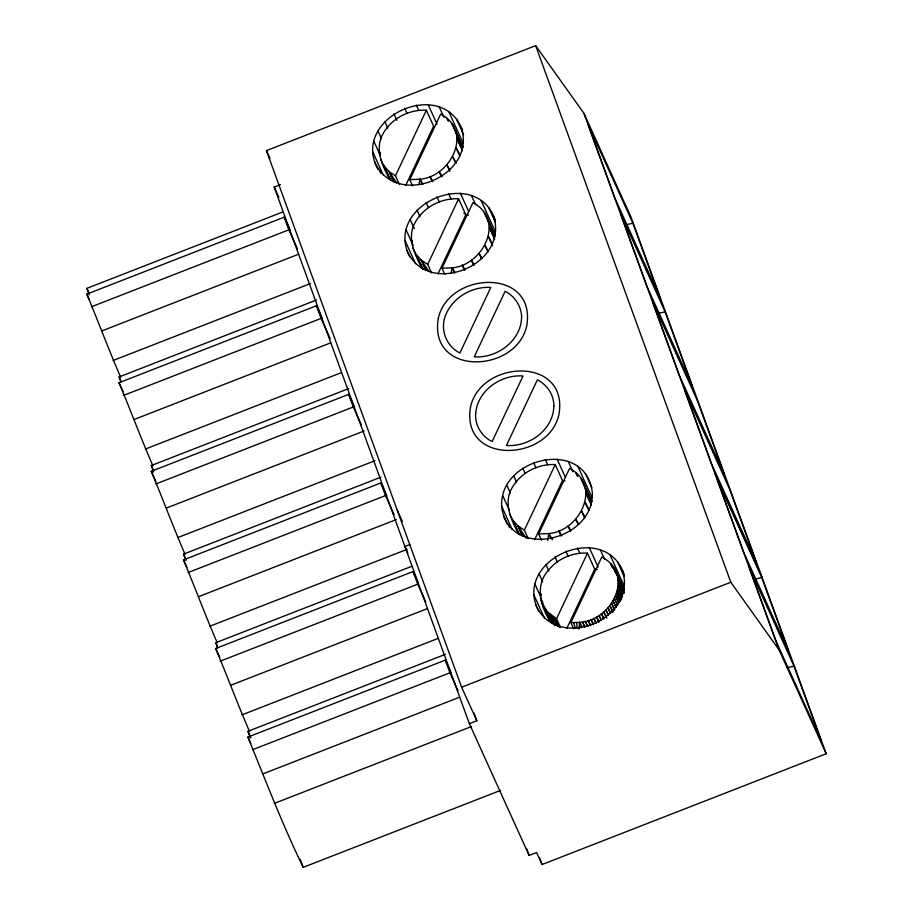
<?xml version="1.0" encoding="UTF-8"?>
<svg xmlns="http://www.w3.org/2000/svg" width="913" height="913" viewBox="0 0 913 913"><rect width="100%" height="100%" fill="white"/><g stroke="black" fill="none" stroke-linecap="round" stroke-linejoin="round"><path stroke-width="1.37" d="M578.968 629.137L579.55 622.381C611.162 621.228 635.813 574.551 601.781 557.056L570.887 622.62L573.672 628.772M378.233 169.635C349.017 118.416 442.52 75.288 462.629 130.639M409.869 256.93C382.467 205.048 476.928 164.317 495.428 220.524M501.614 506.144C499.388 457.071 585.872 437.658 592.297 492.472C594.523 541.557 508.039 560.97 501.614 506.144L512.193 529.472M538.75 611.288C511.348 559.418 605.81 518.675 624.309 574.882M418.953 184.7L419.912 179.222C450.965 176.802 473.63 131.198 440.682 114.102L409.789 179.678L412.573 185.818M451.17 273.284L452.129 267.817C483.182 265.386 505.848 219.782 472.9 202.686L442.006 268.262L444.802 274.414M547.595 540.428L548.793 533.58C579.846 531.161 602.512 485.556 569.564 468.46L538.67 534.037L541.455 540.176M399.369 184.403L395.466 175.798L426.36 110.222C409.264 109.309 392.099 118.165 383.426 133.024C374.262 148.077 381.919 165.139 389.509 178.971M405.749 185.35L433.607 126.199L426.36 110.222M431.587 272.987L427.695 264.393L458.588 198.817C441.481 197.904 424.317 206.76 415.643 221.619C406.148 237.163 414.707 254.601 422.32 268.856M437.966 273.934L465.835 214.795L458.588 198.817M528.25 538.761L524.347 530.156L555.241 464.591C538.134 463.667 520.981 472.523 512.307 487.382C503.131 502.435 510.789 519.497 518.39 533.329M534.619 539.709L562.488 480.558L555.241 464.591M560.468 627.357L556.565 618.752L587.458 553.175C572.759 552.148 557.775 558.71 548.473 570.134C534.801 585.461 540.256 606.061 550.471 621.73M566.847 628.292L594.705 569.153L587.458 553.175M469.35 723.667L476.826 720.745L461.613 687.204L266.448 150.599L535.646 45.65L583.932 113.303L631.031 217.146L826.197 753.75L542.048 864.531L536.616 852.548L529.141 855.458L469.35 723.667L274.197 187.062L280.428 184.631M89.212 294.831L86.861 288.36L282.939 211.919M120.63 377.115C108.704 349.725 98.342 321.696 86.803 294.134L284.217 217.18L290.037 230.03M91.414 306.791L288.816 229.836L297.444 248.861M102.279 330.757L298.357 254.316M113.098 360.498L310.5 283.532M120.961 382.125L119.078 376.955L316.48 299.989M152.848 465.698C140.922 438.308 130.559 410.279 119.021 382.73L316.434 305.764L322.266 318.614M123.632 395.386L321.034 318.42L330.221 338.677M134.496 419.352L330.574 342.9M145.315 449.093L341.394 372.641M153.646 472.01L151.296 465.539L348.709 388.573M185.077 554.294C173.15 526.904 162.776 498.875 151.25 471.313L348.652 394.359L354.484 407.209M155.849 483.97L353.251 407.015L361.32 424.807M166.714 507.936L364.127 430.97M177.533 537.677L374.935 460.711M185.875 560.593L183.513 554.134L380.926 477.168M217.294 642.878C205.368 615.488 194.994 587.458 183.467 559.909L380.869 482.943L386.701 495.805M188.067 572.565L385.469 495.599L394.108 514.624M198.943 596.531L396.345 519.565M409.903 544.536L404.916 546.488L407.849 552.947M209.75 626.272L407.164 549.306M217.614 647.888L215.742 642.718L411.82 566.277M249.511 731.473C237.585 704.083 227.211 676.054 215.685 648.504L413.087 571.538L417.8 581.923M220.284 661.149L417.698 584.194L425.766 601.987M231.16 685.115L427.238 608.674M241.979 714.856L438.057 638.415M250.31 737.772L247.959 731.313L445.361 654.347M500.586 790.384L303.184 867.35C282.539 824.827 265.717 780.752 247.902 737.088L445.304 660.122L451.136 672.984M252.502 749.744L449.915 672.778L457.984 690.57M461.613 687.204L730.799 582.254L779.086 649.908L826.197 753.75M263.378 773.71L459.456 697.258M274.197 803.451L471.599 726.486M626.113 224.746L632.892 223.229L659.62 296.736L615.008 198.383L588.28 124.887L632.892 223.229M658.341 313.33L665.109 311.824L691.837 385.32L647.226 286.979L620.498 213.471L665.109 311.824M754.994 579.104L761.773 577.598L788.501 651.095L743.89 552.742L717.15 479.245L761.773 577.598M787.211 667.7L793.99 666.182L820.719 739.69L776.107 641.337L749.379 567.829L793.99 666.182M570.887 622.62L579.55 622.381L582.049 627.436M409.789 179.678L419.912 179.222L422.879 184.027M442.006 268.262L452.129 267.817L455.096 272.622M538.67 534.037L548.793 533.58L552.502 539.594M468.358 215.137L465.835 214.795L463.793 212.969M562.488 480.558L565.01 480.911M594.705 569.153L597.228 569.495M542.858 605.022L547.492 611.893L556.565 618.752M380.687 159.524L384.076 166.04L389.086 171.553L395.466 175.798M412.904 248.119L416.294 254.636L421.304 260.148L427.695 264.393M509.568 513.882L512.958 520.399L517.956 525.911L524.347 530.156M374.707 161.863C395.318 209.716 476.848 176.494 461.442 128.037M554.613 625.405L549.478 613.878L558.242 626.615M392.944 180.751L389.086 171.553L396.653 182.794M425.161 269.335L421.304 260.148L428.882 271.378M521.825 535.109L517.956 525.911L526.287 538.271M551.657 615.693L558.494 626.398M432.933 181.288L429.909 176.46L432.237 181.653M465.151 269.883L462.126 265.055L464.455 270.248M561.815 535.646L558.79 530.818L561.118 536.022M442.086 176.357L439.107 171.576L441.447 176.78M474.315 264.953L471.325 260.171L473.664 265.363M570.967 530.715L567.989 525.934L570.317 531.138M449.847 169.761L446.891 164.899L449.812 171.393M482.064 258.356L479.108 253.483L481.448 258.687M578.716 524.119L575.772 519.257L578.112 524.45M456.26 162.993L452.734 156.876L455.667 163.37M488.489 251.589L484.951 245.46L487.884 251.954M585.142 517.351L581.604 511.234L584.537 517.728M554.031 617.325L559.623 627.265M406.924 250.447C427.535 298.3 509.077 265.09 493.671 216.632M535.805 604.805C556.416 652.658 637.947 619.448 622.54 570.99M460.243 155.507L456.238 148.043L459.764 155.838M492.461 244.102L488.455 236.638L492.564 245.723M589.125 509.865L585.107 502.412L588.634 510.196M606.871 618.169L603.744 611.858L606.084 617.062M603.927 618.74L601.416 613.673L603.755 618.877M601.484 620.418L598.962 615.351L601.302 620.543M598.928 621.947L596.406 616.868L598.734 622.061M596.28 623.317L593.747 618.227L596.075 623.419M593.541 624.515L591.008 619.413L593.336 624.606M590.688 625.451L588.2 620.429L590.528 625.622M610.466 612.885L607.99 607.853L610.329 613.045M608.435 614.963L605.935 609.918L608.275 615.111M587.846 626.295L585.347 621.262L587.675 626.455M584.959 626.969L582.46 621.913L584.788 627.105M612.965 611.95L609.873 605.673L612.806 612.167M462.183 149.23L457.162 139.016L462.457 150.679M494.401 237.825L489.391 227.599L494.675 239.274M591.053 503.588L586.043 493.374L591.339 505.049M614.723 609.793L611.596 603.39L614.517 609.895M615.624 606.141L613.125 601.039L616.058 607.533M617.576 604.977L614.483 598.597L617.416 605.091M448.306 120.904L447.073 118.348L448.18 120.915M577.803 476.552L575.955 472.706L577.062 475.274M618.717 602.477L615.636 596.109L618.569 602.603M620.269 601.211L616.583 593.564L620.11 601.359M621.593 599.909L617.336 590.996L620.851 598.791M622.107 597.319L617.861 588.406L621.981 597.49M389.086 171.553L393.96 181.813M421.304 260.148L426.177 270.408M517.956 525.911L522.841 536.171M622.392 594.728L618.192 585.815L622.301 594.899M623.065 593.427L618.295 583.236L622.997 593.621M624.115 593.416L618.181 580.691L623.476 592.366M549.478 613.878L554.83 625.473M552.867 623.533L547.492 611.893L552.673 623.431M462.617 146.799L452.083 123.86L460.232 142.04M494.253 234.116L484.301 212.444L494.207 234.515M590.905 499.89L580.953 478.218L590.859 500.29M551.589 622.495L545.712 609.747L551.509 622.598M390.604 180.272L384.076 166.04L389.862 178.994M422.822 268.867L416.294 254.636L422.662 268.879M519.474 534.641L512.958 520.399L518.744 533.352M544.171 607.453L551.212 622.803L541.786 602.477L550.607 621.924M624.115 589.912L616.56 573.33L623.613 588.874M616.149 573.752L612.634 566.06L615.522 572.531M617.896 577.609L619.071 580.177M714.651 472.729L761.75 576.571M456.511 119.124L463.564 134.668M448.968 111.957L463.074 143.067M455.461 130.376L463.108 147.221M488.729 207.708L495.2 221.962M439.301 107.038L444.015 117.412M481.185 200.552L495.291 231.651M487.679 218.96L495.325 235.816M471.53 195.633L475.639 204.706M428.197 104.71L437.019 124.157M460.426 193.305L468.654 211.451M585.393 473.482L591.864 487.736M416.408 105.121L418.759 110.302M577.838 466.315L591.955 497.425M584.343 484.735L591.989 501.579M617.61 562.066L624.081 576.331M448.625 193.716L450.976 198.897M568.183 461.407L572.885 471.77M610.055 554.91L624.172 586.009M623.602 588.645L615.499 570.785L623.602 588.737M623.784 589.981L614.187 568.354L623.431 588.965M404.733 108.248L407.084 113.429M617.85 578.18L624.321 592.434M600.4 549.991L604.52 559.064M557.078 459.068L565.307 477.214M436.95 196.843L439.301 202.024M393.96 113.874L396.904 120.356M589.296 547.663L598.118 567.099M545.289 459.479L547.64 464.671M426.177 202.469L428.528 207.65M384.829 121.623L387.774 128.105M577.507 548.074L579.858 553.255M533.603 462.606L535.954 467.798M417.047 210.207L419.991 216.689M377.971 130.958L381.497 138.73M565.832 551.201L568.183 556.382M380.162 153.475L378.986 150.885L380.105 153.51M410.188 219.542L414.308 228.615M522.841 468.232L525.192 473.425M373.839 141.241L380.31 155.495M372.732 151.786L383.312 175.113M412.379 242.071L411.204 239.48L412.322 242.105M555.058 556.827L557.409 562.009M379.637 170.777L380.812 173.379M406.068 229.836L413.121 245.392M513.711 475.981L516.655 482.463M404.95 240.37L415.529 263.709M545.928 564.576L548.873 571.047M506.852 485.317L510.378 493.088M539.069 573.9L542.596 581.684M502.721 495.599L509.192 509.865M508.518 525.146L509.694 527.737M534.938 584.194L540.816 597.159M503.588 516.222L507.114 523.994M540.496 597.627L542.847 602.808M541.032 600.081L551.03 622.118M533.831 594.74L544.41 618.067M266.448 150.599L269.963 158.337M274.197 187.062L278.887 197.402M397.166 510.025L402.439 521.631M86.861 288.36L89.177 293.472M86.803 294.134L89.097 299.179M119.078 376.955L120.824 380.789M119.021 382.73L123.027 391.551M151.296 465.539L153.612 470.651M151.25 471.313L155.826 481.402M183.513 554.134L185.841 559.247M183.467 559.909L186.903 567.475M215.742 642.718L217.477 646.552M215.685 648.504L219.691 657.326M247.959 731.313L250.858 737.704M247.902 737.088L250.767 743.399M419.912 179.222L422.228 184.415M452.129 267.817L454.457 272.998M548.793 533.58L551.11 538.773M579.55 622.381L581.878 627.573M617.827 577.701L618.991 580.291M583.932 113.303L779.086 649.908M535.646 45.65L730.799 582.254M539.629 857.866L542.048 864.531M526.71 848.805L529.141 855.458M473.927 712.756L476.826 720.745M284.217 217.18L288.816 229.836M316.434 305.764L321.034 318.42M348.652 394.359L353.251 407.015M380.869 482.943L385.469 495.599M413.087 571.538L417.698 584.194M445.304 660.122L449.915 672.778M300.263 859.338L303.184 867.35M573.752 622.734L575.213 628.018M576.651 622.655L577.142 627.973M475.719 412.802C474.498 424.636 481.471 436.46 492.13 441.572L523.023 375.996C501.248 374.273 477.921 390.285 475.719 412.802M553.849 406.057C553.461 429.738 529.026 447.313 506.453 445.441L537.346 379.876C547.172 384.635 554.02 395.055 553.849 406.057M444.357 319.036C440.979 332.343 447.507 346.951 459.912 352.977L490.806 287.412C470.617 286.214 449.858 299.156 444.357 319.036M521.608 316.195C521.837 340.412 497.265 358.478 474.224 356.857L505.129 291.281C514.533 296.074 520.981 305.604 521.608 316.195M438.286 318.42C428.471 376.658 516.279 373.485 526.744 325.838C536.559 267.6 448.751 270.773 438.286 318.42M470.503 407.015C460.688 465.253 548.496 462.069 558.973 414.434C568.788 356.184 480.968 359.368 470.503 407.015M612.623 567.772L610.865 563.914L612.6 567.806M697.327 400.419L652.715 302.066L679.443 375.563L724.066 473.915L697.327 400.419M729.544 489.003L684.933 390.65L711.672 464.158L756.284 562.499L729.544 489.003M541.238 595.15L540.051 592.56L541.192 595.15"/></g></svg>
